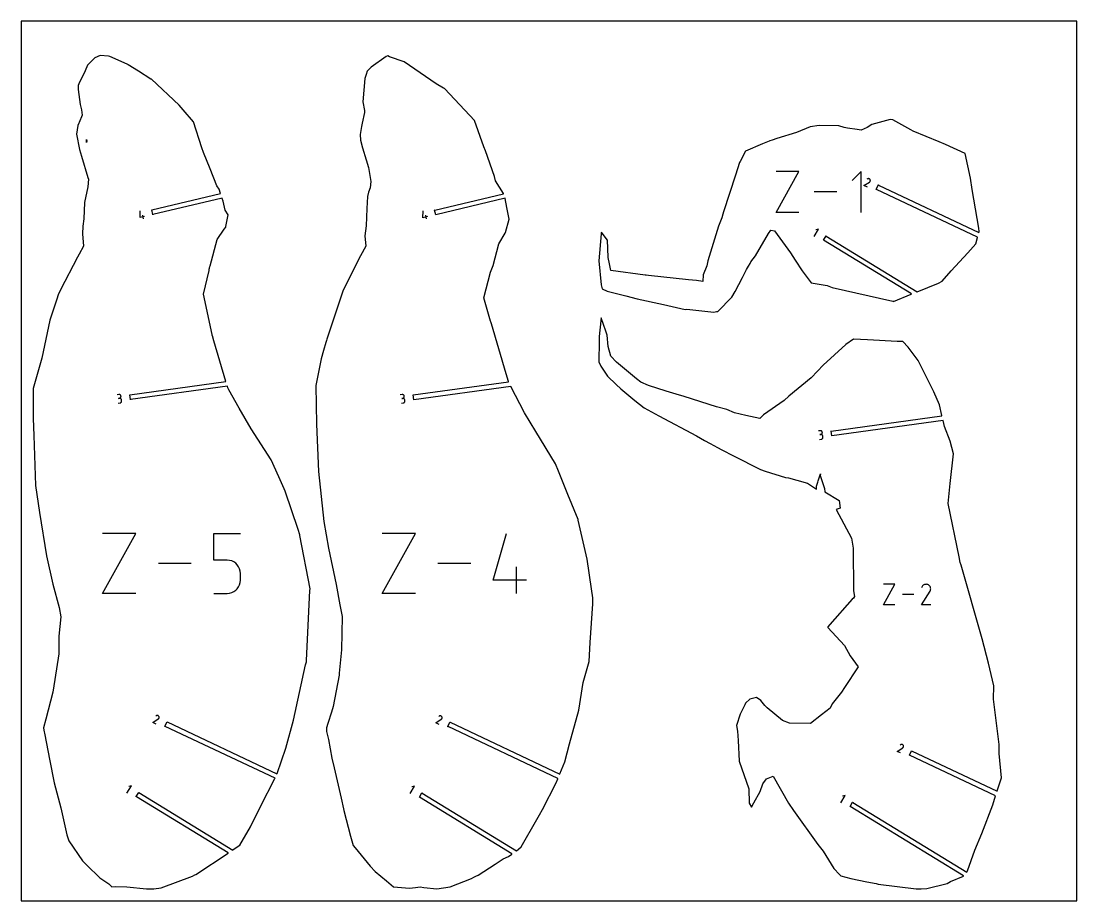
# Model space of a CAD drawing. Extents: x 0 to 600, y 0 to 500.
import ezdxf

# ---------------------------------------------------------------- set-up
doc = ezdxf.new("R2010")
doc.units = 0

msp = doc.modelspace()

# ---------------------------------------------------------------- linework, layer by layer
at = {"layer": 'annotation', "color": 1}
for p, q in [((429.03352, 391.212926), (442.003133, 414.571119)), ((442.003133, 414.571119), (429.03352, 414.571119)), ((477.487195, 414.571119), (472.29437, 409.376829)), ((477.487195, 391.212926), (477.487195, 414.571119)), ((478.996243, 406.503148), (482.132025, 408.528907)), ((480.948069, 410.299478), (480.706807, 410.116502)), ((481.115791, 410.394442), (480.948069, 410.299478)), ((481.292459, 410.456393), (481.115791, 410.394442)), ((481.473959, 410.486113), (481.292459, 410.456393)), ((481.656175, 410.48438), (481.473959, 410.486113)), ((481.834993, 410.451974), (481.656175, 410.48438)), ((482.006299, 410.389674), (481.834993, 410.451974)), ((482.165979, 410.29826), (482.006299, 410.389674)), ((482.132025, 408.528907), (482.135399, 408.530536)), ((482.132025, 408.528907), (482.132025, 408.528907)), ((482.135399, 408.530536), (482.138696, 408.532228)), ((482.138696, 408.532228), (482.141941, 408.534)), ((482.141941, 408.534), (482.145156, 408.535868)), ((482.145156, 408.535868), (482.148367, 408.537848)), ((482.148367, 408.537848), (482.151598, 408.539955)), ((482.151598, 408.539955), (482.154871, 408.542207)), ((482.154871, 408.542207), (482.158212, 408.544618)), ((482.158212, 408.544618), (482.161645, 408.547206)), ((482.161645, 408.547206), (482.309786, 408.670355)), ((482.161645, 408.547206), (482.161645, 408.547206)), ((482.309917, 410.178511), (482.165979, 410.29826)), ((482.309786, 408.670355), (482.430079, 408.81373)), ((482.433999, 410.031207), (482.309917, 410.178511)), ((482.430079, 408.81373), (482.521827, 408.973133)), ((482.5281, 409.863739), (482.433999, 410.031207)), ((482.433999, 410.031207), (482.433999, 410.031207)), ((482.521827, 408.973133), (482.584337, 409.144371)), ((482.58949, 409.687125), (482.5281, 409.863739)), ((482.584337, 409.144371), (482.616914, 409.323245)), ((482.618863, 409.505562), (482.58949, 409.687125)), ((482.616914, 409.323245), (482.618863, 409.505562)), ((463.536512, 402.892023), (450.764652, 402.892023)), ((480.923724, 405.592453), (478.996243, 406.503148)), ((67.576158, 388.331944), (67.752189, 392.209634)), ((228.384969, 388.268096), (228.560999, 392.145785)), ((442.003133, 391.212926), (429.03352, 391.212926)), ((70.169701, 388.945781), (67.576158, 388.331944)), ((69.638053, 387.723369), (69.147067, 389.797853)), ((230.978512, 388.881933), (228.384969, 388.268096)), ((230.446864, 387.659521), (229.955878, 389.734004)), ((450.683704, 377.605933), (453.191077, 381.698986)), ((453.191077, 381.698986), (451.72356, 381.346212)), ((55.562804, 287.781002), (54.506849, 287.635759)), ((55.160136, 282.886196), (56.216091, 283.03144)), ((55.853291, 285.669091), (55.324568, 285.596367)), ((55.324568, 285.596367), (55.853291, 285.669091)), ((55.755065, 287.790078), (55.562804, 287.781002)), ((55.940527, 287.765533), (55.755065, 287.790078)), ((55.853291, 285.669091), (56.040862, 285.712264)), ((56.045552, 285.678167), (55.853291, 285.669091)), ((55.853291, 285.669091), (55.853291, 285.669091)), ((56.115801, 287.709979), (55.940527, 287.765533)), ((56.040862, 285.712264), (56.212805, 285.785999)), ((56.231013, 285.653622), (56.045552, 285.678167)), ((56.2775, 287.626029), (56.115801, 287.709979)), ((56.212805, 285.785999), (56.366561, 285.886888)), ((56.216091, 283.03144), (56.403664, 283.074599)), ((56.216091, 283.03144), (56.216091, 283.03144)), ((56.406287, 285.598068), (56.231013, 285.653622)), ((56.422237, 287.516296), (56.2775, 287.626029)), ((56.366561, 285.886888), (56.49957, 286.011528)), ((56.403664, 283.074599), (56.575615, 283.14828)), ((56.567987, 285.514119), (56.406287, 285.598068)), ((56.546623, 287.383392), (56.422237, 287.516296)), ((56.49957, 286.011528), (56.609271, 286.156513)), ((56.64727, 287.22993), (56.546623, 287.383392)), ((56.712723, 285.404386), (56.567987, 285.514119)), ((56.575615, 283.14828), (56.729386, 283.24906)), ((56.609271, 286.156513), (56.693104, 286.318436)), ((56.720791, 287.058522), (56.64727, 287.22993)), ((56.693104, 286.318436), (56.74851, 286.493892)), ((56.837109, 285.271482), (56.712723, 285.404386)), ((56.763798, 286.871781), (56.720791, 287.058522)), ((56.729386, 283.24906), (56.862419, 283.373517)), ((56.74851, 286.493892), (56.772928, 286.679475)), ((56.772928, 286.679475), (56.763798, 286.871781)), ((56.763798, 286.871781), (56.763798, 286.871781)), ((56.937756, 285.11802), (56.837109, 285.271482)), ((56.862419, 283.373517), (56.972158, 283.518227)), ((57.011277, 284.946612), (56.937756, 285.11802)), ((56.972158, 283.518227), (57.056044, 283.679768)), ((57.054284, 284.75987), (57.011277, 284.946612)), ((57.127008, 284.231147), (57.054284, 284.75987)), ((57.054284, 284.75987), (57.054284, 284.75987)), ((57.056044, 283.679768), (57.11152, 283.854717)), ((57.11152, 283.854717), (57.136027, 284.039651)), ((57.136027, 284.039651), (57.127008, 284.231147)), ((216.519482, 287.720657), (215.463527, 287.575414)), ((216.116813, 282.825851), (217.172769, 282.971094)), ((216.809968, 285.608746), (216.281245, 285.536022)), ((216.281245, 285.536022), (216.809968, 285.608746)), ((216.711743, 287.729733), (216.519482, 287.720657)), ((216.897204, 287.705187), (216.711743, 287.729733)), ((216.809968, 285.608746), (216.997539, 285.651919)), ((217.002229, 285.617822), (216.809968, 285.608746)), ((216.809968, 285.608746), (216.809968, 285.608746)), ((217.072479, 287.649634), (216.897204, 287.705187)), ((216.997539, 285.651919), (217.169483, 285.725653)), ((217.187691, 285.593277), (217.002229, 285.617822)), ((217.234178, 287.565684), (217.072479, 287.649634)), ((217.169483, 285.725653), (217.323239, 285.826543)), ((217.172769, 282.971094), (217.360341, 283.014253)), ((217.172769, 282.971094), (217.172769, 282.971094)), ((217.362965, 285.537723), (217.187691, 285.593277)), ((217.378915, 287.455951), (217.234178, 287.565684)), ((217.323239, 285.826543), (217.456247, 285.951183)), ((217.360341, 283.014253), (217.532292, 283.087935)), ((217.524664, 285.453774), (217.362965, 285.537723)), ((217.5033, 287.323047), (217.378915, 287.455951)), ((217.456247, 285.951183), (217.565948, 286.096168)), ((217.603948, 287.169585), (217.5033, 287.323047)), ((217.669401, 285.344041), (217.524664, 285.453774)), ((217.532292, 283.087935), (217.686063, 283.188715)), ((217.565948, 286.096168), (217.649782, 286.258091)), ((217.677469, 286.998177), (217.603948, 287.169585)), ((217.649782, 286.258091), (217.705187, 286.433547)), ((217.793787, 285.211137), (217.669401, 285.344041)), ((217.720475, 286.811436), (217.677469, 286.998177)), ((217.686063, 283.188715), (217.819097, 283.313171)), ((217.705187, 286.433547), (217.729605, 286.61913)), ((217.729605, 286.61913), (217.720475, 286.811436)), ((217.720475, 286.811436), (217.720475, 286.811436)), ((217.894434, 285.057674), (217.793787, 285.211137)), ((217.819097, 283.313171), (217.928836, 283.457882)), ((217.967955, 284.886266), (217.894434, 285.057674)), ((217.928836, 283.457882), (218.012722, 283.619423)), ((218.010962, 284.699525), (217.967955, 284.886266)), ((218.083686, 284.170802), (218.010962, 284.699525)), ((218.010962, 284.699525), (218.010962, 284.699525)), ((218.012722, 283.619423), (218.068197, 283.794371)), ((218.068197, 283.794371), (218.092704, 283.979306)), ((218.092704, 283.979306), (218.083686, 284.170802)), ((454.12999, 267.204908), (453.074035, 267.059665)), ((454.420477, 265.092997), (453.891753, 265.020273)), ((453.891753, 265.020273), (454.420477, 265.092997)), ((454.322251, 267.213984), (454.12999, 267.204908)), ((454.507713, 267.189439), (454.322251, 267.213984)), ((454.420477, 265.092997), (454.608047, 265.13617)), ((454.612737, 265.102073), (454.420477, 265.092997)), ((454.420477, 265.092997), (454.420477, 265.092997)), ((454.682987, 267.133885), (454.507713, 267.189439)), ((454.608047, 265.13617), (454.779991, 265.209905)), ((454.798199, 265.077528), (454.612737, 265.102073)), ((454.844686, 267.049935), (454.682987, 267.133885)), ((454.779991, 265.209905), (454.933747, 265.310794)), ((454.973473, 265.021974), (454.798199, 265.077528)), ((454.989423, 266.940202), (454.844686, 267.049935)), ((454.933747, 265.310794), (455.066756, 265.435434)), ((455.135173, 264.938025), (454.973473, 265.021974)), ((455.113809, 266.807298), (454.989423, 266.940202)), ((455.066756, 265.435434), (455.176457, 265.580419)), ((455.214456, 266.653836), (455.113809, 266.807298)), ((455.279909, 264.828292), (455.135173, 264.938025)), ((455.176457, 265.580419), (455.26029, 265.742342)), ((455.287977, 266.482428), (455.214456, 266.653836)), ((455.26029, 265.742342), (455.315696, 265.917798)), ((455.404295, 264.695388), (455.279909, 264.828292)), ((455.330984, 266.295687), (455.287977, 266.482428)), ((455.315696, 265.917798), (455.340114, 266.103381)), ((455.340114, 266.103381), (455.330984, 266.295687)), ((455.330984, 266.295687), (455.330984, 266.295687)), ((455.504942, 264.541926), (455.404295, 264.695388)), ((455.578463, 264.370518), (455.504942, 264.541926)), ((455.62147, 264.183776), (455.578463, 264.370518)), ((455.694194, 263.655053), (455.62147, 264.183776)), ((455.62147, 264.183776), (455.62147, 264.183776)), ((453.727321, 262.310102), (454.783277, 262.455346)), ((454.783277, 262.455346), (454.97085, 262.498505)), ((454.783277, 262.455346), (454.783277, 262.455346)), ((454.97085, 262.498505), (455.1428, 262.572186)), ((455.1428, 262.572186), (455.296571, 262.672966)), ((455.296571, 262.672966), (455.429605, 262.797423)), ((455.429605, 262.797423), (455.539344, 262.942133)), ((455.539344, 262.942133), (455.62323, 263.103674)), ((455.62323, 263.103674), (455.678705, 263.278623)), ((455.678705, 263.278623), (455.703213, 263.463557)), ((455.703213, 263.463557), (455.694194, 263.655053)), ((46.320735, 174.729283), (65.258234, 208.835602)), ((65.258234, 208.835602), (46.320735, 208.835602)), ((109.486725, 193.647532), (109.486725, 208.835602)), ((109.486725, 208.835602), (124.634158, 208.835602)), ((205.174787, 174.670869), (224.105699, 208.765326)), ((224.105699, 208.765326), (205.174787, 208.765326)), ((268.318809, 182.250503), (275.8792, 208.765326)), ((117.060442, 193.647532), (109.486725, 193.647532)), ((118.420339, 193.525971), (117.060442, 193.647532)), ((119.700879, 193.175386), (118.420339, 193.525971)), ((120.880531, 192.616916), (119.700879, 193.175386)), ((121.937767, 191.871706), (120.880531, 192.616916)), ((96.700064, 191.782443), (78.051312, 191.782443)), ((122.851055, 190.960896), (121.937767, 191.871706)), ((123.598868, 189.905629), (122.851055, 190.960896)), ((124.159676, 188.727048), (123.598868, 189.905629)), ((124.511949, 187.446294), (124.159676, 188.727048)), ((124.634158, 186.08451), (124.511949, 187.446294)), ((124.634158, 182.311554), (124.634158, 186.08451)), ((124.634158, 186.08451), (124.634158, 186.08451)), ((255.536594, 191.718098), (236.894328, 191.718098)), ((281.575151, 174.670869), (281.575151, 189.813033)), ((124.15943, 179.666587), (124.511879, 180.94911)), ((124.511879, 180.94911), (124.634158, 182.311554)), ((287.249721, 182.250503), (268.318809, 182.250503)), ((65.258234, 174.729283), (46.320735, 174.729283)), ((109.486725, 174.729283), (117.060442, 174.729283)), ((117.060442, 174.729283), (118.419776, 174.851503)), ((117.060442, 174.729283), (117.060442, 174.729283)), ((118.419776, 174.851503), (119.700016, 175.203858)), ((119.700016, 175.203858), (120.879581, 175.764889)), ((120.879581, 175.764889), (121.936886, 176.513136)), ((121.936886, 176.513136), (122.850351, 177.427141)), ((122.850351, 177.427141), (123.598393, 178.485444)), ((123.598393, 178.485444), (124.15943, 179.666587)), ((224.105699, 174.670869), (205.174787, 174.670869)), ((490.094914, 168.253661), (496.582259, 179.93733)), ((496.582259, 179.93733), (490.094914, 179.93733)), ((507.353165, 174.095496), (500.964735, 174.095496)), ((511.734324, 168.253566), (516.529127, 175.972584)), ((512.082357, 178.638154), (511.741651, 177.984584)), ((512.352736, 179.021554), (512.082357, 178.638154)), ((512.677129, 179.341605), (512.352736, 179.021554)), ((513.045671, 179.595742), (512.677129, 179.341605)), ((513.448496, 179.781403), (513.045671, 179.595742)), ((513.875739, 179.896025), (513.448496, 179.781403)), ((514.317533, 179.937045), (513.875739, 179.896025)), ((514.764013, 179.901901), (514.317533, 179.937045)), ((515.205313, 179.788028), (514.764013, 179.901901)), ((515.631567, 179.592865), (515.205313, 179.788028)), ((516.012805, 179.322149), (515.631567, 179.592865)), ((515.631567, 179.592865), (515.631567, 179.592865)), ((516.331562, 178.997292), (516.012805, 179.322149)), ((516.585002, 178.628249), (516.331562, 178.997292)), ((516.529127, 175.972584), (516.534859, 175.979676)), ((516.529127, 175.972584), (516.529127, 175.972584)), ((516.534859, 175.979676), (516.540356, 175.98683)), ((516.540356, 175.98683), (516.545654, 175.994103)), ((516.545654, 175.994103), (516.550789, 176.001558)), ((516.550789, 176.001558), (516.555797, 176.009254)), ((516.555797, 176.009254), (516.560715, 176.017251)), ((516.560715, 176.017251), (516.565578, 176.025611)), ((516.565578, 176.025611), (516.570424, 176.034392)), ((516.570424, 176.034392), (516.575287, 176.043656)), ((516.575287, 176.043656), (516.773264, 176.468728)), ((516.575287, 176.043656), (516.575287, 176.043656)), ((516.770293, 178.224978), (516.585002, 178.628249)), ((516.884598, 177.797433), (516.770293, 178.224978)), ((516.773264, 176.468728), (516.888918, 176.909352)), ((516.925085, 177.355573), (516.884598, 177.797433)), ((516.888918, 176.909352), (516.925085, 177.355573)), ((496.582259, 168.253661), (490.094914, 168.253661)), ((516.923321, 168.253566), (511.734324, 168.253566)), ((74.792424, 101.389713), (77.928207, 103.415472)), ((76.744251, 105.186043), (76.502989, 105.003067)), ((76.911973, 105.281007), (76.744251, 105.186043)), ((77.088641, 105.342958), (76.911973, 105.281007)), ((77.27014, 105.372678), (77.088641, 105.342958)), ((77.452356, 105.370945), (77.27014, 105.372678)), ((77.631175, 105.338539), (77.452356, 105.370945)), ((77.802481, 105.276239), (77.631175, 105.338539)), ((77.96216, 105.184825), (77.802481, 105.276239)), ((77.928207, 103.415472), (77.931581, 103.417101)), ((77.928207, 103.415472), (77.928207, 103.415472)), ((77.931581, 103.417101), (77.934878, 103.418793)), ((77.934878, 103.418793), (77.938122, 103.420565)), ((77.938122, 103.420565), (77.941338, 103.422433)), ((77.941338, 103.422433), (77.944549, 103.424413)), ((77.944549, 103.424413), (77.947779, 103.42652)), ((77.947779, 103.42652), (77.951053, 103.428772)), ((77.951053, 103.428772), (77.954394, 103.431183)), ((77.954394, 103.431183), (77.957827, 103.433771)), ((77.957827, 103.433771), (78.105968, 103.55692)), ((77.957827, 103.433771), (77.957827, 103.433771)), ((78.106098, 105.065076), (77.96216, 105.184825)), ((78.105968, 103.55692), (78.22626, 103.700295)), ((78.230181, 104.917772), (78.106098, 105.065076)), ((78.22626, 103.700295), (78.318009, 103.859698)), ((78.324282, 104.750304), (78.230181, 104.917772)), ((78.230181, 104.917772), (78.230181, 104.917772)), ((78.318009, 103.859698), (78.380519, 104.030935)), ((78.385671, 104.57369), (78.324282, 104.750304)), ((78.380519, 104.030935), (78.413095, 104.20981)), ((78.415044, 104.392127), (78.385671, 104.57369)), ((78.413095, 104.20981), (78.415044, 104.392127)), ((235.609808, 101.201381), (238.74559, 103.22714)), ((237.561634, 104.997711), (237.320372, 104.814735)), ((237.729357, 105.092675), (237.561634, 104.997711)), ((237.906025, 105.154627), (237.729357, 105.092675)), ((238.087524, 105.184346), (237.906025, 105.154627)), ((238.26974, 105.182613), (238.087524, 105.184346)), ((238.448558, 105.150207), (238.26974, 105.182613)), ((238.619865, 105.087907), (238.448558, 105.150207)), ((238.779544, 104.996493), (238.619865, 105.087907)), ((238.74559, 103.22714), (238.748964, 103.228769)), ((238.74559, 103.22714), (238.74559, 103.22714)), ((238.748964, 103.228769), (238.752261, 103.230461)), ((238.752261, 103.230461), (238.755506, 103.232233)), ((238.755506, 103.232233), (238.758722, 103.234101)), ((238.758722, 103.234101), (238.761933, 103.236081)), ((238.761933, 103.236081), (238.765163, 103.238189)), ((238.765163, 103.238189), (238.768437, 103.24044)), ((238.768437, 103.24044), (238.771778, 103.242852)), ((238.771778, 103.242852), (238.77521, 103.245439)), ((238.77521, 103.245439), (238.923352, 103.368588)), ((238.77521, 103.245439), (238.77521, 103.245439)), ((238.923482, 104.876744), (238.779544, 104.996493)), ((238.923352, 103.368588), (239.043644, 103.511963)), ((239.047564, 104.72944), (238.923482, 104.876744)), ((239.043644, 103.511963), (239.135392, 103.671366)), ((239.141665, 104.561972), (239.047564, 104.72944)), ((239.047564, 104.72944), (239.047564, 104.72944)), ((239.135392, 103.671366), (239.197902, 103.842604)), ((239.203055, 104.385358), (239.141665, 104.561972)), ((239.197902, 103.842604), (239.230479, 104.021478)), ((239.232428, 104.203795), (239.203055, 104.385358)), ((239.230479, 104.021478), (239.232428, 104.203795)), ((76.719906, 100.479018), (74.792424, 101.389713)), ((237.537289, 100.290686), (235.609808, 101.201381)), ((497.862872, 84.96846), (500.998655, 86.99422)), ((499.790354, 84.057765), (497.862872, 84.96846)), ((499.814699, 88.764791), (499.573437, 88.581814)), ((499.982421, 88.859754), (499.814699, 88.764791)), ((500.159089, 88.921706), (499.982421, 88.859754)), ((500.340588, 88.951425), (500.159089, 88.921706)), ((500.522804, 88.949692), (500.340588, 88.951425)), ((500.701623, 88.917286), (500.522804, 88.949692)), ((500.872929, 88.854986), (500.701623, 88.917286)), ((501.032608, 88.763572), (500.872929, 88.854986)), ((500.998655, 86.99422), (501.002028, 86.995848)), ((500.998655, 86.99422), (500.998655, 86.99422)), ((501.002028, 86.995848), (501.005326, 86.997541)), ((501.005326, 86.997541), (501.00857, 86.999313)), ((501.00857, 86.999313), (501.011786, 87.001181)), ((501.011786, 87.001181), (501.014997, 87.00316)), ((501.014997, 87.00316), (501.018227, 87.005268)), ((501.018227, 87.005268), (501.021501, 87.007519)), ((501.021501, 87.007519), (501.024842, 87.009931)), ((501.024842, 87.009931), (501.028274, 87.012518)), ((501.028274, 87.012518), (501.176416, 87.135668)), ((501.028274, 87.012518), (501.028274, 87.012518)), ((501.176546, 88.643823), (501.032608, 88.763572)), ((501.176416, 87.135668), (501.296708, 87.279042)), ((501.300628, 88.496519), (501.176546, 88.643823)), ((501.296708, 87.279042), (501.388457, 87.438446)), ((501.39473, 88.329051), (501.300628, 88.496519)), ((501.300628, 88.496519), (501.300628, 88.496519)), ((501.388457, 87.438446), (501.450966, 87.609683)), ((501.456119, 88.152438), (501.39473, 88.329051)), ((501.450966, 87.609683), (501.483543, 87.788558)), ((501.485492, 87.970875), (501.456119, 88.152438)), ((501.483543, 87.788558), (501.485492, 87.970875)), ((60.148535, 61.293284), (62.655908, 65.386337)), ((62.655908, 65.386337), (61.188391, 65.033563)), ((221.032444, 61.039203), (223.539816, 65.132256)), ((223.539816, 65.132256), (222.0723, 64.779483)), ((465.766558, 55.743439), (468.273931, 59.836492)), ((468.273931, 59.836492), (466.806415, 59.483718))]:
    msp.add_line(p, q, dxfattribs=at)
at = {"layer": 'boundary', "color": 5}
for p, q in [((45.001778, 480.419015), (41.927219, 479.211071)), ((49.651546, 480.071116), (45.001778, 480.419015)), ((50.434956, 479.933704), (49.651546, 480.071116)), ((208.340699, 480.254287), (207.537407, 479.869587)), ((209.298483, 479.787549), (208.340699, 480.254287)), ((37.747315, 475.030269), (36.321481, 471.749197)), ((41.927219, 479.211071), (37.747315, 475.030269)), ((60.200224, 475.531479), (50.434956, 479.933704)), ((60.6701, 475.297457), (60.200224, 475.531479)), ((60.761675, 475.224852), (60.6701, 475.297457)), ((66.700179, 471.538422), (60.761675, 475.224852)), ((207.537407, 479.869587), (198.949221, 473.772136)), ((217.696314, 476.78521), (209.298483, 479.787549)), ((235.798554, 464.415586), (217.696314, 476.78521)), ((36.321481, 471.749197), (32.751089, 464.445547)), ((73.793282, 467.069274), (66.700179, 471.538422)), ((196.129731, 469.583314), (195.368331, 467.320245)), ((196.573955, 471.598189), (196.129731, 469.583314)), ((198.949221, 473.772136), (196.573955, 471.598189)), ((32.751089, 464.445547), (32.433354, 463.373713)), ((32.433354, 463.373713), (32.494314, 461.103837)), ((73.961547, 466.986285), (73.793282, 467.069274)), ((74.113647, 466.942425), (73.961547, 466.986285)), ((89.864718, 452.201913), (74.113647, 466.942425)), ((195.368331, 467.320245), (194.110382, 454.193113)), ((239.984015, 461.88965), (235.798554, 464.415586)), ((32.494314, 461.103837), (33.544002, 452.575388)), ((240.643763, 461.713843), (239.984015, 461.88965)), ((240.724362, 461.591879), (240.643763, 461.713843)), ((257.657924, 443.545703), (240.724362, 461.591879)), ((33.544002, 452.575388), (34.26166, 449.563212)), ((92.075401, 449.594204), (89.864718, 452.201913)), ((194.110382, 454.193113), (195.21295, 449.273556)), ((34.788127, 446.586556), (32.943464, 442.335674)), ((34.26166, 449.563212), (34.788127, 446.586556)), ((97.973274, 442.765911), (92.075401, 449.594204)), ((195.100772, 448.152324), (193.75604, 441.966019)), ((195.21295, 449.273556), (195.100772, 448.152324)), ((493.935601, 444.092683), (483.56084, 441.26425)), ((495.427124, 443.908531), (493.935601, 444.092683)), ((32.276069, 440.611559), (31.398057, 435.692983)), ((32.749595, 441.910634), (32.276069, 440.611559)), ((32.943464, 442.335674), (32.749595, 441.910634)), ((102.659657, 428.023521), (97.973274, 442.765911)), ((193.416571, 440.013622), (192.734332, 435.620109)), ((193.75604, 441.966019), (193.416571, 440.013622)), ((262.900421, 428.588088), (257.657924, 443.545703)), ((448.34314, 439.989696), (440.72457, 436.668745)), ((453.466741, 440.672401), (448.34314, 439.989696)), ((464.736156, 440.51798), (453.466741, 440.672401)), ((467.740495, 439.534082), (464.736156, 440.51798)), ((469.633231, 439.115313), (467.740495, 439.534082)), ((475.085579, 438.484083), (469.633231, 439.115313)), ((477.314592, 438.058031), (475.085579, 438.484083)), ((480.798879, 439.465556), (477.314592, 438.058031)), ((483.56084, 441.26425), (480.798879, 439.465556)), ((505.582629, 438.198837), (495.427124, 443.908531)), ((506.89308, 437.472948), (505.582629, 438.198837)), ((31.398057, 435.692983), (33.110228, 427.100712)), ((192.734332, 435.620109), (192.860687, 432.407338)), ((192.860687, 432.407338), (194.080762, 427.887919)), ((426.733382, 432.305622), (425.52763, 431.886354)), ((429.503679, 433.218398), (426.733382, 432.305622)), ((440.72457, 436.668745), (429.503679, 433.218398)), ((506.923111, 437.437678), (506.89308, 437.472948)), ((521.68072, 431.345138), (506.923111, 437.437678)), ((33.110228, 427.100712), (34.346541, 423.296351)), ((103.705144, 425.246508), (102.659657, 428.023521)), ((194.080762, 427.887919), (196.163714, 421.186432)), ((263.928991, 426.223307), (262.900421, 428.588088)), ((268.940577, 411.724301), (263.928991, 426.223307)), ((411.676498, 426.172622), (408.619103, 420.260008)), ((421.418766, 430.234867), (411.676498, 426.172622)), ((425.166358, 431.797122), (421.418766, 430.234867)), ((425.52763, 431.886354), (425.166358, 431.797122)), ((525.24861, 429.849649), (521.68072, 431.345138)), ((536.592581, 424.755803), (525.24861, 429.849649)), ((34.346541, 423.296351), (37.944425, 411.131744)), ((107.428965, 416.134001), (103.705144, 425.246508)), ((196.163714, 421.186432), (197.387168, 416.803998)), ((408.619103, 420.260008), (408.335785, 419.66732)), ((539.61786, 410.664582), (536.592581, 424.755803)), ((111.314445, 406.337959), (107.428965, 416.134001)), ((197.387168, 416.803998), (198.755474, 408.76608)), ((408.335785, 419.66732), (405.930827, 412.430017)), ((38.238117, 410.180259), (37.838399, 405.882903)), ((37.944425, 411.131744), (38.238117, 410.180259)), ((198.755474, 408.76608), (198.411672, 405.226021)), ((269.589076, 409.211763), (268.940577, 411.724301)), ((274.091761, 402.020725), (269.589076, 409.211763)), ((405.930827, 412.430017), (399.145194, 391.55804)), ((540.524977, 404.254171), (539.61786, 410.664582)), ((37.838399, 405.882903), (36.050265, 396.928555)), ((112.493137, 404.573088), (111.314445, 406.337959)), ((113.350387, 402.100536), (112.493137, 404.573088)), ((113.374911, 401.952196), (113.350387, 402.100536)), ((197.358036, 402.851546), (196.812625, 400.277494)), ((198.411672, 405.226021), (197.358036, 402.851546)), ((274.116285, 401.872387), (274.091761, 402.020725)), ((485.934323, 404.339791), (485.939056, 404.358718)), ((485.937194, 404.320495), (485.934323, 404.339791)), ((485.94723, 404.303765), (485.937194, 404.320495)), ((485.939056, 404.358718), (487.112138, 406.841538)), ((485.962905, 404.29215), (485.94723, 404.303765)), ((485.981831, 404.287417), (485.962905, 404.29215)), ((486.001128, 404.290287), (485.981831, 404.287417)), ((486.017857, 404.300323), (486.001128, 404.290287)), ((486.029472, 404.315998), (486.017857, 404.300323)), ((543.574984, 377.126932), (486.029472, 404.315998)), ((487.112138, 406.841538), (487.123753, 406.857212)), ((487.123753, 406.857212), (487.140482, 406.867249)), ((487.140482, 406.867249), (487.159779, 406.870119)), ((487.159779, 406.870119), (487.178705, 406.865386)), ((487.178705, 406.865386), (487.19438, 406.853771)), ((487.19438, 406.853771), (487.204416, 406.837041)), ((487.207286, 406.817744), (487.202554, 406.798818)), ((487.202554, 406.798818), (544.290408, 379.825986)), ((487.204416, 406.837041), (487.207286, 406.817744)), ((544.348546, 382.381347), (540.524977, 404.254171)), ((36.050265, 396.928555), (35.623355, 387.699841)), ((74.309896, 392.706332), (113.374911, 401.952196)), ((114.30394, 399.350214), (74.942344, 390.034155)), ((114.353326, 399.207769), (114.30394, 399.350214)), ((114.89987, 397.63138), (114.353326, 399.207769)), ((116.044139, 392.483572), (114.89987, 397.63138)), ((196.812625, 400.277494), (196.556373, 393.419155)), ((235.118707, 392.642484), (274.116285, 401.872387)), ((275.106835, 399.284966), (235.751155, 389.970307)), ((275.151406, 399.141371), (275.106835, 399.284966)), ((276.120385, 394.159277), (275.151406, 399.141371)), ((74.211881, 392.702796), (74.218693, 392.721078)), ((74.212585, 392.6833), (74.211881, 392.702796)), ((74.845033, 390.011125), (74.212585, 392.6833)), ((74.218693, 392.721078), (74.231981, 392.735362)), ((74.231981, 392.735362), (74.249725, 392.743472)), ((74.249725, 392.743472), (74.269221, 392.744175)), ((74.269221, 392.744175), (74.287503, 392.737364)), ((74.287503, 392.737364), (74.301786, 392.724075)), ((74.301786, 392.724075), (74.309896, 392.706332)), ((74.853143, 389.993381), (74.845033, 390.011125)), ((74.943047, 390.014659), (74.936236, 389.996378)), ((74.942344, 390.034155), (74.943047, 390.014659)), ((117.699043, 389.856097), (116.044139, 392.483572)), ((196.556373, 393.419155), (196.006304, 383.725128)), ((235.020692, 392.638948), (235.027503, 392.657229)), ((235.021396, 392.619452), (235.020692, 392.638948)), ((235.653843, 389.947275), (235.021396, 392.619452)), ((235.027503, 392.657229), (235.040792, 392.671513)), ((235.040792, 392.671513), (235.058535, 392.679624)), ((235.058535, 392.679624), (235.078032, 392.680327)), ((235.078032, 392.680327), (235.096313, 392.673515)), ((235.096313, 392.673515), (235.110597, 392.660227)), ((235.110597, 392.660227), (235.118707, 392.642484)), ((277.43292, 387.509893), (276.120385, 394.159277)), ((398.731809, 390.213168), (398.133442, 388.136252)), ((399.145194, 391.55804), (398.731809, 390.213168)), ((35.623355, 387.699841), (35.119471, 383.40717)), ((74.867426, 389.980093), (74.853143, 389.993381)), ((74.885708, 389.973281), (74.867426, 389.980093)), ((74.905204, 389.973984), (74.885708, 389.973281)), ((74.922947, 389.982095), (74.905204, 389.973984)), ((74.936236, 389.996378), (74.922947, 389.982095)), ((116.422384, 383.321465), (117.699043, 389.856097)), ((235.661954, 389.929533), (235.653843, 389.947275)), ((235.676237, 389.916243), (235.661954, 389.929533)), ((235.694518, 389.909432), (235.676237, 389.916243)), ((235.714015, 389.910136), (235.694518, 389.909432)), ((235.731758, 389.918246), (235.714015, 389.910136)), ((235.745047, 389.932529), (235.731758, 389.918246)), ((235.751859, 389.95081), (235.745047, 389.932529)), ((235.751155, 389.970307), (235.751859, 389.95081)), ((275.199534, 379.913042), (277.43292, 387.509893)), ((398.133442, 388.136252), (396.400395, 383.380003)), ((35.119471, 383.40717), (34.919131, 379.095922)), ((34.919131, 379.095922), (35.506053, 372.095414)), ((111.376649, 375.824752), (115.37497, 381.789083)), ((115.37497, 381.789083), (116.323602, 382.900356)), ((116.323602, 382.900356), (116.422384, 383.321465)), ((196.006304, 383.725128), (195.303302, 378.002196)), ((195.303302, 378.002196), (195.849535, 372.186206)), ((271.458211, 373.496743), (275.103276, 379.468224)), ((275.103276, 379.468224), (275.199534, 379.913042)), ((329.624432, 379.064179), (328.237112, 363.778743)), ((329.704815, 379.849995), (329.624432, 379.064179)), ((330.142661, 379.403681), (329.704815, 379.849995)), ((333.226939, 375.439443), (330.142661, 379.403681)), ((396.400395, 383.380003), (390.351048, 363.709975)), ((417.278764, 366.533525), (424.715584, 379.247892)), ((424.715584, 379.247892), (425.987139, 381.256481)), ((425.987139, 381.256481), (428.128437, 380.855001)), ((428.128437, 380.855001), (437.291997, 368.231312)), ((544.290408, 379.825986), (544.3638, 379.957209)), ((544.495049, 380.428129), (544.348546, 382.381347)), ((544.3638, 379.957209), (544.495049, 380.428129)), ((35.506053, 372.095414), (32.954981, 367.490422)), ((107.468478, 360.918434), (111.376649, 375.824752)), ((195.849535, 372.186206), (192.95535, 366.688901)), ((268.235031, 361.171207), (271.458211, 373.496743)), ((333.498501, 370.828988), (333.226939, 375.439443)), ((455.983455, 375.541289), (455.990205, 375.559593)), ((455.984224, 375.521795), (455.983455, 375.541289)), ((455.992394, 375.50408), (455.984224, 375.521795)), ((455.990205, 375.559593), (457.424631, 377.901161)), ((456.006722, 375.490839), (455.992394, 375.50408)), ((456.025026, 375.48409), (456.006722, 375.490839)), ((456.04452, 375.484858), (456.025026, 375.48409)), ((456.062236, 375.493029), (456.04452, 375.484858)), ((456.075477, 375.507356), (456.062236, 375.493029)), ((505.952201, 344.953258), (456.075477, 375.507356)), ((457.424631, 377.901161), (457.437872, 377.915489)), ((457.437872, 377.915489), (457.455587, 377.923659)), ((457.455587, 377.923659), (457.475081, 377.924428)), ((457.475081, 377.924428), (457.493385, 377.917678)), ((457.493385, 377.917678), (457.507713, 377.904438)), ((457.507713, 377.904438), (457.515884, 377.886722)), ((457.516653, 377.867228), (457.509903, 377.848924)), ((457.509903, 377.848924), (509.230202, 346.165465)), ((457.515884, 377.886722), (457.516653, 377.867228)), ((537.971403, 368.270942), (542.56305, 373.496109)), ((542.56305, 373.496109), (543.534127, 376.980337)), ((543.534127, 376.980337), (543.574984, 377.126932)), ((32.954981, 367.490422), (32.127878, 365.878487)), ((192.95535, 366.688901), (188.198172, 357.322302)), ((333.554345, 365.630602), (333.498501, 370.828988)), ((414.66132, 363.152209), (417.278764, 366.533525)), ((437.291997, 368.231312), (439.886294, 364.097018)), ((528.60861, 357.998869), (537.971403, 368.270942)), ((32.127878, 365.878487), (22.451465, 347.243872)), ((107.032472, 359.518608), (107.297159, 360.450715)), ((107.297159, 360.450715), (107.468478, 360.918434)), ((266.758741, 357.339632), (268.235031, 361.171207)), ((328.237112, 363.778743), (329.604708, 350.145115)), ((334.373361, 362.058692), (333.554345, 365.630602)), ((335.068574, 358.263678), (334.373361, 362.058692)), ((389.693171, 360.901113), (387.64823, 355.854055)), ((390.351048, 363.709975), (389.693171, 360.901113)), ((412.32115, 358.783373), (413.439591, 360.676023)), ((413.439591, 360.676023), (414.355568, 362.225639)), ((414.355568, 362.225639), (414.66132, 363.152209)), ((439.886294, 364.097018), (443.945173, 358.160133)), ((103.628058, 344.868965), (106.807096, 358.348949)), ((106.807096, 358.348949), (106.839477, 359.044557)), ((106.839477, 359.044557), (107.032472, 359.518608)), ((188.198172, 357.322302), (182.923904, 346.476466)), ((262.960077, 342.663146), (266.758741, 357.339632)), ((335.083536, 358.226736), (335.068574, 358.263678)), ((354.673366, 355.666567), (335.083536, 358.226736)), ((355.206857, 355.540505), (354.673366, 355.666567)), ((356.46933, 355.44855), (355.206857, 355.540505)), ((379.194312, 353.009635), (356.46933, 355.44855)), ((387.64823, 355.854055), (387.370585, 352.105395)), ((405.755844, 346.281744), (410.052617, 354.21626)), ((410.052617, 354.21626), (412.32115, 358.783373)), ((443.945173, 358.160133), (449.033621, 351.240008)), ((523.394262, 352.141372), (528.60861, 357.998869)), ((329.604708, 350.145115), (330.171878, 347.858765)), ((383.891807, 352.618499), (379.194312, 353.009635)), ((387.370585, 352.105395), (383.891807, 352.618499)), ((449.033621, 351.240008), (458.05053, 349.759381)), ((458.05053, 349.759381), (460.987139, 348.552949)), ((460.987139, 348.552949), (495.338309, 340.805178)), ((509.230202, 346.165465), (521.418068, 351.064151)), ((521.418068, 351.064151), (523.394262, 352.141372)), ((20.269824, 342.047978), (16.302521, 330.111096)), ((21.09874, 344.382673), (20.269824, 342.047978)), ((22.451465, 347.243872), (21.09874, 344.382673)), ((108.521384, 321.822037), (103.628058, 344.868965)), ((182.923123, 346.474767), (174.423801, 321.447762)), ((182.923904, 346.476466), (182.923123, 346.474767)), ((266.826218, 329.428081), (262.960077, 342.663146)), ((330.171878, 347.858765), (333.089418, 346.468353)), ((333.089418, 346.468353), (343.754522, 343.922937)), ((343.754522, 343.922937), (350.11262, 342.141379)), ((350.11262, 342.141379), (365.057147, 338.952347)), ((395.961398, 334.957449), (403.827222, 343.03506)), ((403.827222, 343.03506), (405.755844, 346.281744)), ((495.738185, 340.742599), (505.882628, 344.81997)), ((505.882628, 344.81997), (505.952201, 344.953258)), ((365.057147, 338.952347), (377.312368, 336.017406)), ((377.312368, 336.017406), (378.375357, 336.288348)), ((378.375357, 336.288348), (393.701746, 334.656417)), ((495.338309, 340.805178), (495.564275, 340.761626)), ((495.564275, 340.761626), (495.601081, 340.750894)), ((495.601081, 340.750894), (495.738185, 340.742599)), ((16.302521, 330.111096), (11.855065, 308.455828)), ((329.726405, 331.281417), (328.95153, 324.427032)), ((332.251349, 323.807857), (329.726405, 331.281417)), ((393.701746, 334.656417), (395.283618, 334.883019)), ((395.283618, 334.883019), (395.961398, 334.957449)), ((266.959993, 329.16961), (266.826218, 329.428081)), ((267.336907, 327.918887), (266.959993, 329.16961)), ((275.630525, 299.529553), (267.336907, 327.918887)), ((328.95153, 324.427032), (328.509075, 320.840576)), ((108.597747, 321.411064), (108.521384, 321.822037)), ((108.694741, 321.093257), (108.597747, 321.411064)), ((109.542494, 318.257978), (108.694741, 321.093257)), ((116.423263, 295.272517), (109.542494, 318.257978)), ((173.545958, 318.41874), (173.148795, 317.370115)), ((173.739382, 319.226328), (173.545958, 318.41874)), ((174.423801, 321.447762), (173.739382, 319.226328)), ((328.535165, 318.146026), (328.237112, 306.354201)), ((328.509075, 320.840576), (328.535165, 318.146026)), ((333.061888, 321.422323), (332.251349, 323.807857)), ((333.594459, 314.997367), (333.061888, 321.422323)), ((473.111064, 319.25399), (468.637528, 316.180881)), ((481.0232, 318.932876), (473.111064, 319.25399)), ((497.925378, 318.002628), (481.0232, 318.932876)), ((501.097096, 317.883058), (497.925378, 318.002628)), ((171.883628, 312.892122), (170.580903, 308.054033)), ((173.148795, 317.370115), (171.883628, 312.892122)), ((335.063056, 309.515052), (333.594459, 314.997367)), ((468.637528, 316.180881), (455.819126, 304.501506)), ((504.116253, 314.719071), (501.097096, 317.883058)), ((509.825431, 307.151685), (504.116253, 314.719071)), ((11.855065, 308.455828), (6.824684, 291.152784)), ((170.580903, 308.054033), (167.570949, 292.880695)), ((328.237112, 306.354201), (329.471465, 303.84936)), ((338.293084, 306.116247), (335.063056, 309.515052)), ((349.732612, 296.791467), (338.293084, 306.116247)), ((518.645705, 289.281913), (509.825431, 307.151685)), ((329.471465, 303.84936), (333.327072, 298.301262)), ((452.646532, 301.061064), (449.053523, 297.210638)), ((455.819126, 304.501506), (452.646532, 301.061064)), ((61.871503, 287.617695), (116.433499, 295.122515)), ((116.433499, 295.122515), (116.423263, 295.272517)), ((222.828181, 287.557349), (276.919031, 294.997366)), ((276.908796, 295.14737), (275.630525, 299.529553)), ((276.919031, 294.997366), (276.908796, 295.14737)), ((333.327072, 298.301262), (338.113692, 293.487125)), ((352.129805, 294.856207), (349.732612, 296.791467)), ((356.493029, 292.89769), (352.129805, 294.856207)), ((449.053523, 297.210638), (436.336426, 286.7612)), ((6.824684, 291.152784), (6.7675, 274.197121)), ((117.263745, 292.464859), (62.245684, 284.897308)), ((117.535377, 291.557461), (117.263745, 292.464859)), ((117.969204, 290.368658), (117.535377, 291.557461)), ((123.866632, 280.023018), (117.969204, 290.368658)), ((167.570949, 292.880695), (167.778624, 270.902761)), ((278.235888, 292.406641), (223.202361, 284.836962)), ((278.309912, 292.265411), (278.235888, 292.406641)), ((286.1068, 277.389799), (278.309912, 292.265411)), ((338.113692, 293.487125), (340.913128, 290.976968)), ((340.913128, 290.976968), (348.847654, 284.377905)), ((366.641911, 289.702581), (356.493029, 292.89769)), ((372.337235, 288.005342), (366.641911, 289.702581)), ((376.75732, 286.589084), (372.337235, 288.005342)), ((521.968168, 281.924238), (518.645705, 289.281913)), ((61.772436, 287.604068), (61.773599, 287.623543)), ((62.146616, 284.883681), (61.772436, 287.604068)), ((61.773599, 287.623543), (61.782126, 287.641089)), ((61.782126, 287.641089), (61.796719, 287.654037)), ((61.796719, 287.654037), (61.815156, 287.660414)), ((61.815156, 287.660414), (61.834631, 287.659251)), ((61.834631, 287.659251), (61.852177, 287.650725)), ((61.852177, 287.650725), (61.865126, 287.636131)), ((61.865126, 287.636131), (61.871503, 287.617695)), ((62.152993, 284.865244), (62.146616, 284.883681)), ((62.165942, 284.850651), (62.152993, 284.865244)), ((62.183489, 284.842124), (62.165942, 284.850651)), ((62.202963, 284.84096), (62.183489, 284.842124)), ((62.2214, 284.847338), (62.202963, 284.84096)), ((62.235993, 284.860286), (62.2214, 284.847338)), ((62.24452, 284.877833), (62.235993, 284.860286)), ((62.245684, 284.897308), (62.24452, 284.877833)), ((222.729114, 287.543723), (222.730277, 287.563197)), ((223.103293, 284.823336), (222.729114, 287.543723)), ((222.730277, 287.563197), (222.738804, 287.580744)), ((222.738804, 287.580744), (222.753397, 287.593692)), ((222.753397, 287.593692), (222.771834, 287.60007)), ((222.771834, 287.60007), (222.791308, 287.598906)), ((222.791308, 287.598906), (222.808855, 287.590379)), ((222.808855, 287.590379), (222.821803, 287.575787)), ((222.821803, 287.575787), (222.828181, 287.557349)), ((223.109672, 284.804899), (223.103293, 284.823336)), ((223.122619, 284.790306), (223.109672, 284.804899)), ((223.140166, 284.781779), (223.122619, 284.790306)), ((223.15964, 284.780615), (223.140166, 284.781779)), ((223.178078, 284.786993), (223.15964, 284.780615)), ((223.19267, 284.799941), (223.178078, 284.786993)), ((223.201198, 284.817488), (223.19267, 284.799941)), ((223.202361, 284.836962), (223.201198, 284.817488)), ((348.847654, 284.377905), (354.014536, 280.269081)), ((395.177951, 280.740627), (376.75732, 286.589084)), ((433.648038, 284.414552), (421.942111, 276.213109)), ((436.336426, 286.7612), (433.648038, 284.414552)), ((130.748272, 268.359406), (123.866632, 280.023018)), ((292.4849, 266.802858), (286.1068, 277.389799)), ((354.014536, 280.269081), (362.386859, 275.584842)), ((401.064738, 279.175411), (395.177951, 280.740627)), ((405.339276, 277.459807), (401.064738, 279.175411)), ((411.777677, 275.952018), (405.339276, 277.459807)), ((421.942111, 276.213109), (419.77203, 274.20559)), ((523.31814, 275.841872), (521.968168, 281.924238)), ((6.7675, 274.197121), (7.214246, 264.498639)), ((167.778624, 270.902761), (169.065288, 243.99456)), ((362.386859, 275.584842), (383.772225, 264.360105)), ((419.77203, 274.20559), (411.777677, 275.952018)), ((460.438689, 267.0416), (523.328376, 275.691868)), ((523.947735, 273.005204), (460.812869, 264.321213)), ((523.328376, 275.691868), (523.31814, 275.841872)), ((524.707652, 269.581362), (523.947735, 273.005204)), ((7.214246, 264.498639), (8.105491, 236.090814)), ((142.11404, 250.69632), (130.748272, 268.359406)), ((303.738483, 248.35976), (292.4849, 266.802858)), ((383.772225, 264.360105), (388.378698, 261.672831)), ((460.339622, 267.027974), (460.340785, 267.047448)), ((460.713802, 264.307587), (460.339622, 267.027974)), ((460.340785, 267.047448), (460.349312, 267.064995)), ((460.349312, 267.064995), (460.363905, 267.077943)), ((460.363905, 267.077943), (460.382342, 267.08432)), ((460.382342, 267.08432), (460.401816, 267.083158)), ((460.401816, 267.083158), (460.419363, 267.07463)), ((460.419363, 267.07463), (460.432311, 267.060038)), ((460.432311, 267.060038), (460.438689, 267.0416)), ((460.72018, 264.28915), (460.713802, 264.307587)), ((460.733128, 264.274557), (460.72018, 264.28915)), ((460.750674, 264.26603), (460.733128, 264.274557)), ((460.770149, 264.264866), (460.750674, 264.26603)), ((460.788586, 264.271244), (460.770149, 264.264866)), ((460.803179, 264.284192), (460.788586, 264.271244)), ((460.811706, 264.301739), (460.803179, 264.284192)), ((460.812869, 264.321213), (460.811706, 264.301739)), ((527.998149, 261.351161), (524.707652, 269.581362)), ((388.378698, 261.672831), (391.532013, 259.993544)), ((391.532013, 259.993544), (395.850895, 257.637464)), ((529.930848, 254.107007), (527.998149, 261.351161)), ((395.850895, 257.637464), (398.215277, 256.273241)), ((398.215277, 256.273241), (404.8303, 252.901891)), ((404.8303, 252.901891), (420.116881, 245.15548)), ((527.905997, 237.194411), (529.930848, 254.107007)), ((146.553161, 240.950091), (142.11404, 250.69632)), ((305.37993, 244.271065), (303.738483, 248.35976)), ((149.533535, 234.234741), (146.553161, 240.950091)), ((169.065288, 243.99456), (171.97798, 215.543584)), ((310.648633, 230.876287), (305.37993, 244.271065)), ((420.116881, 245.15548), (422.759264, 244.219973)), ((422.759264, 244.219973), (434.424751, 240.559736)), ((434.424751, 240.559736), (436.097783, 240.391313)), ((436.097783, 240.391313), (440.888145, 239.104892)), ((452.900877, 238.773117), (454.245555, 242.793991)), ((454.245555, 242.793991), (454.083953, 241.755977)), ((454.083953, 241.755977), (456.657888, 234.281214)), ((8.105491, 236.090814), (10.37771, 220.67815)), ((150.034126, 232.868451), (149.533535, 234.234741)), ((440.888145, 239.104892), (446.912641, 237.433956)), ((446.912641, 237.433956), (452.102711, 233.903673)), ((451.965945, 235.732025), (452.749261, 237.893772)), ((452.102711, 233.903673), (451.965945, 235.732025)), ((452.749261, 237.893772), (452.900877, 238.773117)), ((456.657888, 234.281214), (456.795069, 232.50872)), ((526.846883, 225.900882), (527.905997, 237.194411)), ((157.378555, 211.014161), (150.034126, 232.868451)), ((316.550143, 216.739616), (310.648633, 230.876287)), ((456.795069, 232.50872), (464.810904, 227.622056)), ((465.546428, 223.183575), (463.151264, 222.444881)), ((463.151264, 222.444881), (471.92916, 206.174929)), ((464.810904, 227.622056), (465.546428, 223.183575)), ((533.149655, 195.448263), (526.846883, 225.900882)), ((10.37771, 220.67815), (14.464226, 196.134526)), ((316.665408, 216.343282), (316.550143, 216.739616)), ((321.760708, 194.256304), (316.665408, 216.343282)), ((158.400113, 207.98412), (157.378555, 211.014161)), ((171.97798, 215.543584), (174.641881, 200.478469)), ((158.438376, 207.840683), (158.400113, 207.98412)), ((158.461483, 207.747345), (158.438376, 207.840683)), ((164.195948, 177.314026), (158.461483, 207.747345)), ((471.92916, 206.174929), (472.779249, 200.414298)), ((174.641881, 200.478469), (179.072007, 179.807218)), ((472.779249, 200.414298), (473.09042, 176.292292)), ((14.464226, 196.134526), (17.983445, 179.983977)), ((324.118089, 177.3645), (321.760708, 194.256304)), ((533.724426, 192.242304), (533.149655, 195.448263)), ((534.235496, 190.837106), (533.724426, 192.242304)), ((546.206097, 148.890791), (534.235496, 190.837106)), ((17.983445, 179.983977), (21.68229, 166.749684)), ((162.218106, 136.651729), (164.160826, 176.389745)), ((164.160826, 176.389745), (164.195948, 177.314026)), ((179.072007, 179.807218), (181.048428, 168.201142)), ((324.862112, 172.143777), (324.118089, 177.3645)), ((473.09042, 176.292292), (473.670214, 172.973626)), ((181.048428, 168.201142), (182.464063, 161.653606)), ((323.432809, 146.760699), (324.83503, 168.852179)), ((324.83503, 168.852179), (324.862112, 172.143777)), ((472.295037, 171.456942), (459.634576, 157.133812)), ((473.069815, 172.106407), (472.295037, 171.456942)), ((473.670214, 172.973626), (473.069815, 172.106407)), ((21.68229, 166.749684), (22.653933, 161.515005)), ((22.653933, 161.515005), (21.501508, 150.455908)), ((182.464063, 161.653606), (182.107872, 142.764582)), ((459.634576, 157.133812), (458.37341, 155.691747)), ((21.501508, 150.455908), (21.386701, 140.474079)), ((458.37341, 155.691747), (458.423679, 155.494664)), ((458.423679, 155.494664), (458.525454, 155.35791)), ((458.525454, 155.35791), (467.878154, 145.195103)), ((322.736689, 136.023813), (323.432809, 146.760699)), ((467.878154, 145.195103), (471.092832, 139.339478)), ((549.702471, 135.05535), (546.206097, 148.890791)), ((21.386701, 140.474079), (19.237516, 125.760105)), ((182.107872, 142.764582), (180.832316, 129.415335)), ((471.092832, 139.339478), (475.717518, 133.030259)), ((154.850259, 102.743415), (161.710669, 134.137568)), ((161.710669, 134.137568), (162.121444, 135.910201)), ((162.121444, 135.910201), (162.218106, 136.651729)), ((319.334301, 124.035467), (322.736689, 136.023813)), ((475.717518, 133.030259), (467.841204, 121.187206)), ((552.752195, 122.139117), (549.702471, 135.05535)), ((180.680219, 128.341877), (177.281238, 110.476456)), ((180.832316, 129.415335), (180.680219, 128.341877)), ((19.237516, 125.760105), (18.064222, 118.571965)), ((316.909724, 108.357112), (319.334301, 124.035467)), ((467.841204, 121.187206), (466.204334, 118.592253)), ((552.520701, 114.686555), (552.752195, 122.139117)), ((18.064222, 118.571965), (14.015148, 103.236998)), ((414.221861, 114.589218), (411.658706, 112.294571)), ((417.929001, 115.681391), (414.221861, 114.589218)), ((420.312899, 113.859875), (417.929001, 115.681391)), ((466.204334, 118.592253), (460.906034, 112.025883)), ((555.848275, 88.814673), (552.520701, 114.686555)), ((177.281238, 110.476456), (176.317838, 107.177865)), ((311.619905, 89.26036), (316.909724, 108.357112)), ((411.244918, 111.43172), (408.650658, 106.08521)), ((411.658706, 112.294571), (411.244918, 111.43172)), ((422.737053, 110.966647), (420.312899, 113.859875)), ((424.074287, 109.717249), (422.737053, 110.966647)), ((432.776139, 102.455481), (424.074287, 109.717249)), ((459.746367, 109.52179), (454.857278, 105.801955)), ((460.906034, 112.025883), (459.746367, 109.52179)), ((14.015148, 103.236998), (12.807387, 98.34923)), ((150.515123, 86.879077), (154.850259, 102.743415)), ((176.317838, 107.177865), (174.322919, 100.725748)), ((408.650658, 106.08521), (406.499216, 99.665479)), ((436.769151, 100.995449), (432.776139, 102.455481)), ((454.857278, 105.801955), (448.676403, 100.821781)), ((12.807387, 98.34923), (12.830069, 97.049552)), ((12.830069, 97.049552), (13.388409, 94.402567)), ((81.730505, 99.226356), (81.735239, 99.245283)), ((81.733375, 99.207059), (81.730505, 99.226356)), ((81.743412, 99.19033), (81.733375, 99.207059)), ((81.735239, 99.245283), (82.90832, 101.728103)), ((81.759086, 99.178714), (81.743412, 99.19033)), ((81.778012, 99.173982), (81.759086, 99.178714)), ((81.797309, 99.176852), (81.778012, 99.173982)), ((81.814038, 99.186888), (81.797309, 99.176852)), ((81.825654, 99.202562), (81.814038, 99.186888)), ((144.335185, 69.6681), (81.825654, 99.202562)), ((82.90832, 101.728103), (82.919935, 101.743777)), ((82.919935, 101.743777), (82.936664, 101.753813)), ((82.936664, 101.753813), (82.955961, 101.756684)), ((82.955961, 101.756684), (82.974887, 101.75195)), ((82.974887, 101.75195), (82.990562, 101.740335)), ((82.990562, 101.740335), (83.000597, 101.723606)), ((83.003468, 101.70431), (82.998735, 101.685383)), ((82.998735, 101.685383), (145.362569, 72.219759)), ((83.000597, 101.723606), (83.003468, 101.70431)), ((174.322919, 100.725748), (173.548032, 98.307692)), ((173.548032, 98.307692), (173.565613, 96.268779)), ((173.565613, 96.268779), (174.604006, 91.677947)), ((242.547888, 99.038024), (242.552621, 99.056951)), ((242.550759, 99.018728), (242.547888, 99.038024)), ((242.560795, 99.001998), (242.550759, 99.018728)), ((242.552621, 99.056951), (243.725703, 101.539771)), ((242.57647, 98.990383), (242.560795, 99.001998)), ((242.595396, 98.98565), (242.57647, 98.990383)), ((242.614692, 98.98852), (242.595396, 98.98565)), ((242.631422, 98.998556), (242.614692, 98.98852)), ((242.643038, 99.014231), (242.631422, 98.998556)), ((305.045622, 69.530298), (242.643038, 99.014231)), ((243.725703, 101.539771), (243.737319, 101.555445)), ((243.737319, 101.555445), (243.754048, 101.565482)), ((243.754048, 101.565482), (243.773344, 101.568352)), ((243.773344, 101.568352), (243.79227, 101.563619)), ((243.79227, 101.563619), (243.807945, 101.552003)), ((243.807945, 101.552003), (243.817982, 101.535274)), ((243.820851, 101.515977), (243.816118, 101.497052)), ((243.816118, 101.497052), (306.08002, 72.078644)), ((243.817982, 101.535274), (243.820851, 101.515977)), ((406.499216, 99.665479), (407.117726, 96.546283)), ((407.117726, 96.546283), (407.501263, 91.122117)), ((448.676403, 100.821781), (436.769151, 100.995449)), ((13.388409, 94.402567), (16.116144, 80.449326)), ((174.604006, 91.677947), (176.65358, 81.105004)), ((407.501263, 91.122117), (407.983536, 79.440018)), ((145.43596, 72.35098), (150.515123, 86.879077)), ((308.99561, 79.103157), (311.619905, 89.26036)), ((504.805686, 82.82403), (505.978767, 85.30685)), ((505.978767, 85.30685), (505.990383, 85.322524)), ((505.990383, 85.322524), (506.007112, 85.332561)), ((506.007112, 85.332561), (506.026409, 85.335431)), ((506.026409, 85.335431), (506.045335, 85.330698)), ((506.045335, 85.330698), (506.06101, 85.319083)), ((506.06101, 85.319083), (506.071045, 85.302353)), ((506.073916, 85.283057), (506.069183, 85.26413)), ((506.069183, 85.26413), (554.614583, 62.327432)), ((506.071045, 85.302353), (506.073916, 85.283057)), ((555.920701, 83.816068), (555.848275, 88.814673)), ((16.116144, 80.449326), (18.769758, 67.012397)), ((176.65358, 81.105004), (177.996574, 75.571058)), ((306.153412, 72.209865), (308.99561, 79.103157)), ((407.983536, 79.440018), (413.601545, 63.75763)), ((504.800953, 82.805103), (504.805686, 82.82403)), ((504.803823, 82.785807), (504.800953, 82.805103)), ((504.81386, 82.769077), (504.803823, 82.785807)), ((504.829534, 82.757462), (504.81386, 82.769077)), ((504.84846, 82.752729), (504.829534, 82.757462)), ((504.867757, 82.755599), (504.84846, 82.752729)), ((504.884486, 82.765636), (504.867757, 82.755599)), ((504.896102, 82.78131), (504.884486, 82.765636)), ((553.792249, 59.67889), (504.896102, 82.78131)), ((557.080048, 69.882134), (555.920701, 83.816068)), ((145.362569, 72.219759), (145.43596, 72.35098)), ((177.996574, 75.571058), (181.890904, 58.284562)), ((306.08002, 72.078644), (306.153412, 72.209865)), ((18.769758, 67.012397), (22.522447, 52.830564)), ((136.036978, 53.652012), (144.280418, 69.528077)), ((144.280418, 69.528077), (144.335185, 69.6681)), ((296.350369, 51.950491), (304.056032, 67.123009)), ((304.056032, 67.123009), (304.990856, 69.390274)), ((304.990856, 69.390274), (305.045622, 69.530298)), ((420.008307, 62.106329), (421.4468, 66.465628)), ((421.4468, 66.465628), (423.623154, 69.277129)), ((423.623154, 69.277129), (427.384252, 70.792947)), ((427.384252, 70.792947), (436.091481, 55.565243)), ((554.687975, 62.458655), (557.080048, 69.882134)), ((65.455035, 59.246944), (66.889462, 61.588511)), ((66.889462, 61.588511), (66.902702, 61.60284)), ((66.902702, 61.60284), (66.920418, 61.61101)), ((66.920418, 61.61101), (66.939912, 61.611779)), ((66.939912, 61.611779), (66.958216, 61.605029)), ((66.958216, 61.605029), (66.972544, 61.591789)), ((66.972544, 61.591789), (66.980714, 61.574073)), ((66.981483, 61.55458), (66.974733, 61.536275)), ((66.974733, 61.536275), (120.260879, 28.893591)), ((66.980714, 61.574073), (66.981483, 61.55458)), ((226.338945, 58.992864), (227.77337, 61.334431)), ((227.77337, 61.334431), (227.786611, 61.348759)), ((227.786611, 61.348759), (227.804327, 61.356929)), ((227.804327, 61.356929), (227.82382, 61.357699)), ((227.82382, 61.357699), (227.842125, 61.350948)), ((227.842125, 61.350948), (227.856453, 61.337708)), ((227.856453, 61.337708), (227.864623, 61.319992)), ((227.865392, 61.300499), (227.858642, 61.282195)), ((227.858642, 61.282195), (281.448516, 28.453449)), ((227.864623, 61.319992), (227.865392, 61.300499)), ((413.601545, 63.75763), (413.780419, 55.564406)), ((416.490716, 55.706966), (420.008307, 62.106329)), ((554.614583, 62.327432), (554.687975, 62.458655)), ((65.448286, 59.22864), (65.455035, 59.246944)), ((65.449055, 59.209146), (65.448286, 59.22864)), ((65.457225, 59.191431), (65.449055, 59.209146)), ((65.471553, 59.17819), (65.457225, 59.191431)), ((65.489857, 59.171441), (65.471553, 59.17819)), ((65.509352, 59.172209), (65.489857, 59.171441)), ((65.527067, 59.18038), (65.509352, 59.172209)), ((65.540307, 59.194707), (65.527067, 59.18038)), ((117.677226, 27.256031), (65.540307, 59.194707)), ((181.890904, 58.284562), (183.2176, 52.366427)), ((226.332195, 58.97456), (226.338945, 58.992864)), ((226.332963, 58.955066), (226.332195, 58.97456)), ((226.341134, 58.93735), (226.332963, 58.955066)), ((226.355462, 58.92411), (226.341134, 58.93735)), ((226.373766, 58.91736), (226.355462, 58.92411)), ((226.39326, 58.918129), (226.373766, 58.91736)), ((226.410975, 58.926299), (226.39326, 58.918129)), ((226.424216, 58.940627), (226.410975, 58.926299)), ((278.949429, 26.764085), (226.424216, 58.940627)), ((413.780419, 55.564406), (415.011805, 53.31795)), ((415.011805, 53.31795), (416.490716, 55.706966)), ((436.091481, 55.565243), (438.981733, 51.448633)), ((471.073059, 53.6971), (472.507485, 56.038667)), ((472.507485, 56.038667), (472.520726, 56.052995)), ((472.520726, 56.052995), (472.538442, 56.061165)), ((472.538442, 56.061165), (472.557935, 56.061934)), ((472.557935, 56.061934), (472.57624, 56.055185)), ((472.57624, 56.055185), (472.590567, 56.041944)), ((472.590567, 56.041944), (472.598738, 56.024228)), ((472.599507, 56.004735), (472.592758, 55.98643)), ((472.592758, 55.98643), (537.4341, 16.265121)), ((472.598738, 56.024228), (472.599507, 56.004735)), ((546.023031, 38.352695), (552.162231, 54.620346)), ((552.162231, 54.620346), (553.792249, 59.67889)), ((22.522447, 52.830564), (26.064754, 37.451768)), ((130.424777, 42.062247), (136.036978, 53.652012)), ((183.2176, 52.366427), (183.351655, 51.44751)), ((183.351655, 51.44751), (187.192356, 36.744973)), ((293.114914, 46.201589), (294.56126, 48.847772)), ((294.56126, 48.847772), (296.350369, 51.950491)), ((438.981733, 51.448633), (452.871328, 32.020187)), ((471.06631, 53.678795), (471.073059, 53.6971)), ((471.067078, 53.659302), (471.06631, 53.678795)), ((471.075249, 53.641586), (471.067078, 53.659302)), ((471.089577, 53.628345), (471.075249, 53.641586)), ((471.107881, 53.621595), (471.089577, 53.628345)), ((471.127375, 53.622364), (471.107881, 53.621595)), ((471.14509, 53.630535), (471.127375, 53.622364)), ((471.158331, 53.644863), (471.14509, 53.630535)), ((535.599634, 14.168615), (471.158331, 53.644863)), ((124.326069, 31.69125), (130.424777, 42.062247)), ((284.165176, 30.760131), (293.114914, 46.201589)), ((26.064754, 37.451768), (27.205879, 34.150731)), ((187.192356, 36.744973), (188.705691, 31.394836)), ((542.045978, 28.767938), (546.023031, 38.352695)), ((27.205879, 34.150731), (34.865569, 22.712626)), ((121.735523, 29.877816), (124.326069, 31.69125)), ((188.705691, 31.394836), (189.783392, 30.070891)), ((189.783392, 30.070891), (198.413566, 19.764519)), ((282.655493, 29.309888), (284.165176, 30.760131)), ((452.871328, 32.020187), (455.717362, 28.177451)), ((99.31176, 14.911471), (117.607654, 27.122743)), ((117.607654, 27.122743), (117.677226, 27.256031)), ((120.260879, 28.893591), (120.398304, 28.985313)), ((120.398304, 28.985313), (121.735523, 29.877816)), ((273.97323, 23.959603), (276.996198, 25.294201)), ((276.996198, 25.294201), (278.879858, 26.630797)), ((278.879858, 26.630797), (278.949429, 26.764085)), ((281.448516, 28.453449), (282.655493, 29.309888)), ((455.717362, 28.177451), (461.840592, 18.317254)), ((537.781463, 17.014548), (542.045978, 28.767938)), ((34.865569, 22.712626), (37.302141, 20.21456)), ((37.302141, 20.21456), (44.818861, 13.050556)), ((198.413566, 19.764519), (201.23333, 16.780226)), ((259.769614, 14.671573), (269.408838, 20.942421)), ((269.408838, 20.942421), (273.97323, 23.959603)), ((461.840592, 18.317254), (465.173229, 14.944495)), ((44.818861, 13.050556), (49.8037, 9.695357)), ((79.650448, 7.407328), (97.429858, 14.066465)), ((97.429858, 14.066465), (98.805229, 14.722181)), ((98.805229, 14.722181), (99.239751, 14.913987)), ((99.239751, 14.913987), (99.31176, 14.911471)), ((201.23333, 16.780226), (207.664201, 11.437622)), ((243.801824, 8.075689), (255.89483, 12.800973)), ((255.89483, 12.800973), (257.373116, 13.52107)), ((257.373116, 13.52107), (258.400095, 13.955825)), ((258.400095, 13.955825), (259.769614, 14.671573)), ((465.173229, 14.944495), (465.800829, 14.167593)), ((465.800829, 14.167593), (471.589057, 12.662345)), ((471.589057, 12.662345), (480.567555, 10.866762)), ((528.247003, 11.07547), (535.530061, 14.035327)), ((535.530061, 14.035327), (535.599634, 14.168615)), ((537.4341, 16.265121), (537.521238, 16.387649)), ((537.521238, 16.387649), (537.781463, 17.014548)), ((49.8037, 9.695357), (51.490843, 7.997992)), ((51.490843, 7.997992), (53.787117, 8.265691)), ((53.787117, 8.265691), (60.052932, 8.066546)), ((60.052932, 8.066546), (71.170221, 6.7675)), ((71.170221, 6.7675), (75.429545, 6.788936)), ((75.429545, 6.788936), (79.650448, 7.407328)), ((207.664201, 11.437622), (211.613844, 7.967756)), ((211.613844, 7.967756), (220.734732, 7.306366)), ((220.734732, 7.306366), (224.089089, 7.614486)), ((224.089089, 7.614486), (226.819578, 7.995549)), ((226.819578, 7.995549), (228.815752, 7.630945)), ((228.815752, 7.630945), (236.197058, 6.7675)), ((236.197058, 6.7675), (243.801824, 8.075689)), ((480.567555, 10.866762), (485.837613, 9.851033)), ((485.837613, 9.851033), (487.01745, 9.506991)), ((487.01745, 9.506991), (508.622331, 6.932799)), ((508.622331, 6.932799), (511.444627, 6.7675)), ((511.444627, 6.7675), (514.75609, 7.064748)), ((514.75609, 7.064748), (526.310016, 9.806383)), ((526.310016, 9.806383), (528.247003, 11.07547))]:
    msp.add_line(p, q, dxfattribs=at)
at = {"layer": 'frame', "color": 5}
for p, q in [((600, 500), (0, 500)), ((0, 500), (0, 0)), ((600, 0), (600, 500)), ((0, 0), (600, 0))]:
    msp.add_line(p, q, dxfattribs=at)
at = {"layer": 'hole', "color": 5}
for p, q in [((37.150803, 430.983749), (37.196638, 432.764185)), ((37.196638, 432.764185), (37.273199, 431.83274)), ((37.273199, 431.83274), (37.150803, 430.983749))]:
    msp.add_line(p, q, dxfattribs=at)

doc.saveas('drawing.dxf')
